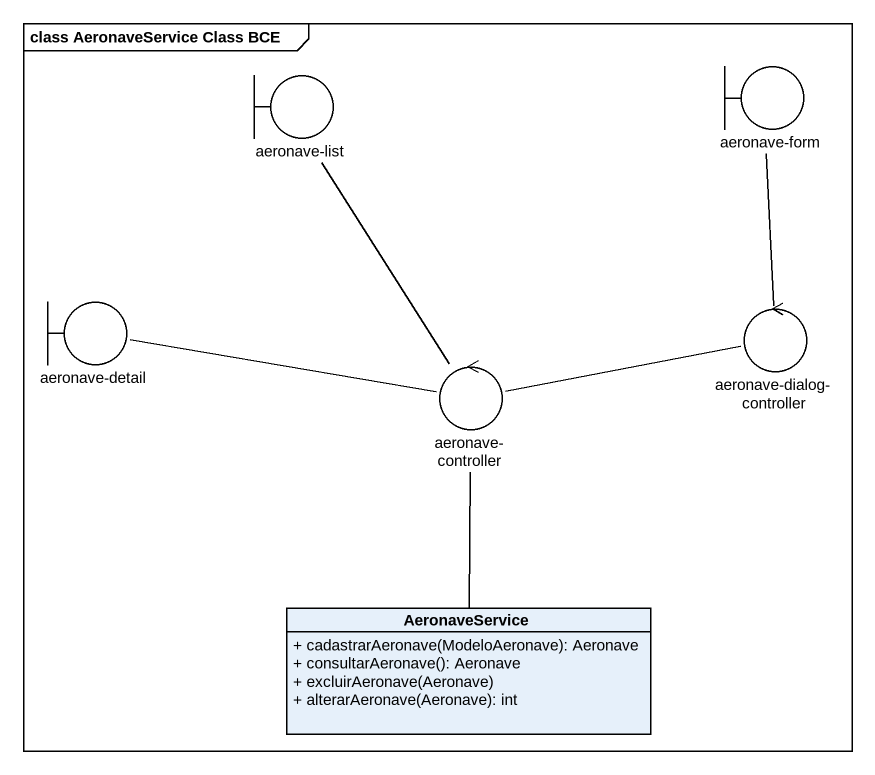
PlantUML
@startuml
mainframe class AeronaveService Class BCE
allowmixing
hide circle
hide empty members
skinparam classAttributeIconSize 0
boundary "aeronave-list" as aeronave_list
boundary "aeronave-form" as aeronave_form
boundary "aeronave-detail" as aeronave_detail
control "aeronave-dialog-controller" as aeronave_dialog_controller
control "aeronave-controller" as aeronave_controller
class AeronaveService {
  + cadastrarAeronave(ModeloAeronave): Aeronave
  + consultarAeronave(): Aeronave
  + excluirAeronave(Aeronave)
  + alterarAeronave(Aeronave): int
}
aeronave_list -- aeronave_controller
aeronave_form -- aeronave_dialog_controller
aeronave_detail -right- aeronave_controller
aeronave_dialog_controller -left- aeronave_controller
AeronaveService -up- aeronave_controller
@enduml
